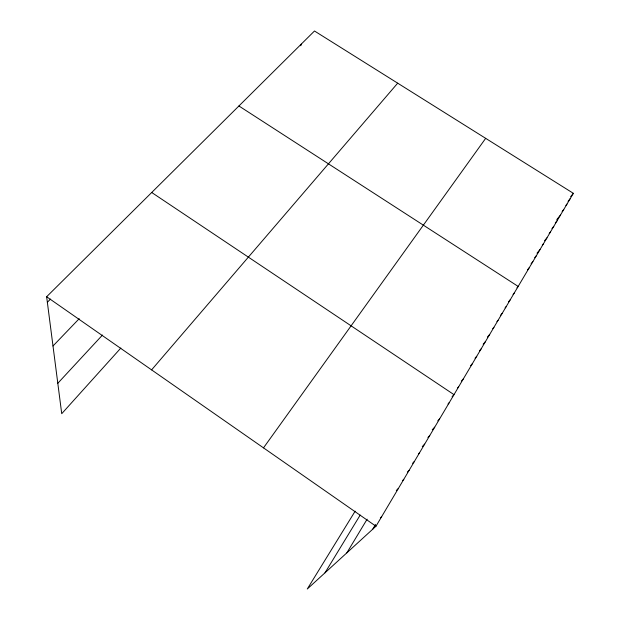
<?xml version="1.0" encoding="UTF-8"?>
<svg xmlns="http://www.w3.org/2000/svg" width="620" height="620" viewBox="0 0 620 620"><rect width="100%" height="100%" fill="white"/><g stroke="black" fill="none" stroke-linecap="round" stroke-linejoin="round"><path stroke-width="0.93" d="M300.824 45.764L301.266 44.121M372.705 529.232L375.542 524.458M355.159 511.159L307.28 589L375.976 526.24L573.361 193.324L314.487 31L46.639 296.74L61.729 413.695L120.853 348.037M346.836 552.87L367.125 519.188M324.981 572.833L360.189 515.081M263.5 447.865L485.677 138.338M570.671 196.656L573.361 193.324M568.036 201.337L570.183 198.679M565.897 205.422L566.975 204.096M562.123 211.544L563.727 209.568M556.791 219.596L560.449 215.101M555.303 222.929L557.132 220.697M551.963 228.571L553.784 226.347M549.181 233.531L550.397 232.058M544.554 240.769L546.972 237.832M542.298 245.133L543.507 243.676M536.997 253.208L540.005 249.581M534.673 257.711L536.471 255.549M531.092 263.733L532.89 261.586M527.481 269.824L529.271 267.685M516.987 287.812L518.165 286.417L238.917 105.981M513.066 294.415L514.244 293.035M508.516 301.785L510.275 299.724M151.598 369.877L397.691 83.173M505.091 307.861L506.261 306.497M500.449 315.379L502.192 313.356M496.922 321.633L498.077 320.292M492.768 328.639L493.915 327.321M487.405 337.048L489.699 334.428M483.15 344.224L485.429 341.628M479.407 350.843L481.112 348.921M475.044 358.205L476.733 356.298M470.619 365.653L472.3 363.777M461.327 381.153L463.264 379.014M457.382 388.19L458.661 386.779M452.089 396.722L453.995 394.646L151.714 192.494M57.807 383.269L102.478 335.048M448.012 403.984L449.275 402.62M437.767 420.856L439.634 418.872M432.249 429.761L434.721 427.164M427.901 437.48L429.738 435.565M52.994 345.991L79.205 318.688M422.267 446.586L424.692 444.083M418.368 453.941L419.57 452.716M412.602 463.264L414.385 461.466M407.356 472.099L409.123 470.332M47.352 302.25L50.507 299.096M402.628 480.477L403.791 479.33M396.312 490.466L398.389 488.452M380.37 517.824L381.703 516.592M46.639 296.74L375.976 526.24"/></g></svg>
